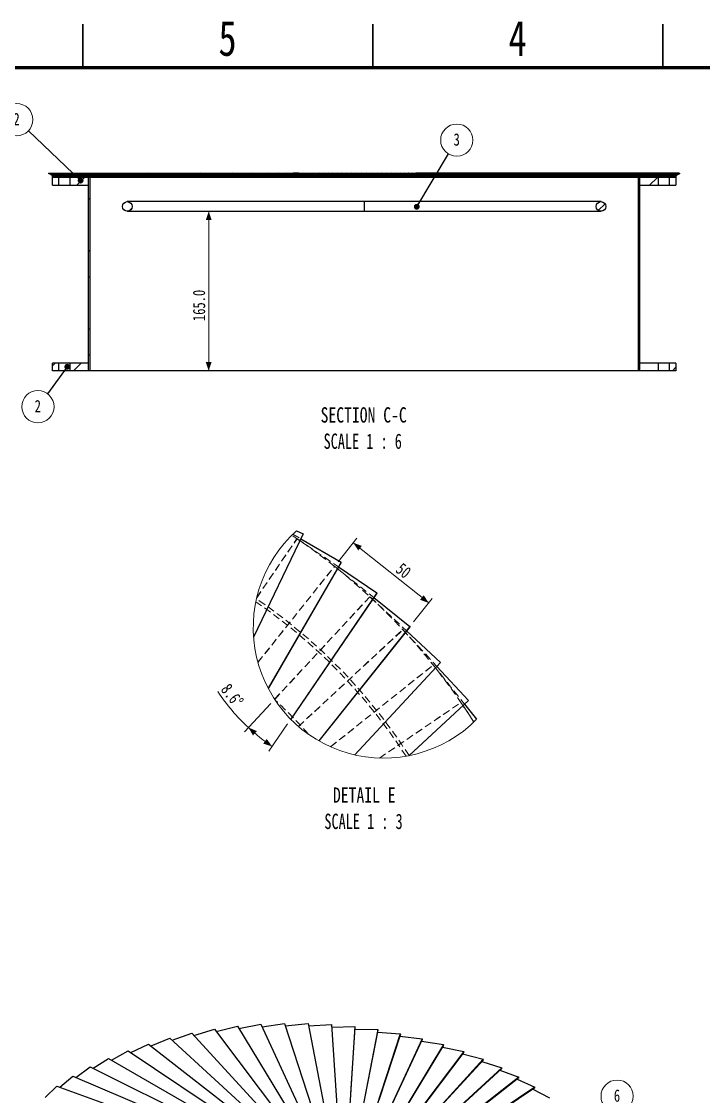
# Paper-space layout 'Sheet6' of a CAD drawing. Header units: millimetres. Extents: x 2 to 418, y 2 to 295.
# Drawn here: x 149.4 to 267, y 109.5 to 294.9 of the extents above; entities that cross this region are included whole.
import ezdxf

# ---------------------------------------------------------------- set-up
doc = ezdxf.new("R2010")
doc.units = ezdxf.units.MM
doc.linetypes.add('HIDDEN', pattern=[1.905, 1.27, -0.635])
doc.styles.add('SLDTEXTSTYLE0', font='TXT', dxfattribs={"width": 0.75})
doc.styles.add('SLDTEXTSTYLE5', font='TXT', dxfattribs={"width": 0.681818})
doc.dimstyles.new('SLDDIMSTYLE3', dxfattribs={"dimtxt": 0.18, "dimasz": 1, "dimexe": 0, "dimexo": 0.0625, "dimgap": 0, "dimtad": 0, "dimtih": 1, "dimtoh": 1, "dimdec": 0, "dimrnd": 1e-09, "dimzin": 0, "dimdsep": 46, "dimtxsty": 'Standard', "dimblk1": 'DOT', "dimblk2": 'DOT', "dimsah": 1, "dimcen": 0.09, "dimadec": 0, "dimazin": 0, "dimtfac": 1, "dimtdec": 0, "dimtofl": 0, "dimtmove": 0, "dimatfit": 3, "dimldrblk": 'DOT', "dimfxl": 1, "dimfrac": 2, "dimtolj": 1, "dimtzin": 0, "dimarcsym": 0})
doc.dimstyles.new('SLDDIMSTYLE36', dxfattribs={"dimtxt": 2.116667, "dimasz": 1.5, "dimexe": 0, "dimexo": 0.0625, "dimgap": 0.529167, "dimtad": 1, "dimdec": 1, "dimlfac": 6, "dimrnd": 1e-09, "dimzin": 4, "dimdsep": 46, "dimtxsty": 'SLDTEXTSTYLE0', "dimsah": 1, "dimcen": 0.09, "dimadec": 0, "dimazin": 1, "dimtfac": 1, "dimtdec": 0, "dimtofl": 0, "dimtmove": 0, "dimatfit": 3, "dimfxl": 1, "dimfrac": 2, "dimtolj": 1, "dimtzin": 12, "dimarcsym": 0})
doc.dimstyles.new('SLDDIMSTYLE40', dxfattribs={"dimtxt": 2.116667, "dimasz": 1.5, "dimexe": 0, "dimexo": 0.0625, "dimgap": 0.529167, "dimtad": 1, "dimdec": 0, "dimlfac": 3, "dimrnd": 1e-09, "dimzin": 12, "dimdsep": 46, "dimtxsty": 'SLDTEXTSTYLE0', "dimsah": 1, "dimcen": 0.09, "dimadec": 0, "dimazin": 3, "dimtfac": 1, "dimtdec": 0, "dimtofl": 0, "dimtmove": 0, "dimatfit": 3, "dimfxl": 1, "dimfrac": 2, "dimtolj": 1, "dimtzin": 12, "dimarcsym": 0})
doc.dimstyles.new('SLDDIMSTYLE41', dxfattribs={"dimtxt": 2.116667, "dimasz": 1.5, "dimexe": 0, "dimexo": 0.0625, "dimgap": 0.529167, "dimtad": 1, "dimdec": 4, "dimlfac": 3, "dimzin": 12, "dimdsep": 46, "dimtxsty": 'SLDTEXTSTYLE0', "dimsah": 1, "dimcen": 0.09, "dimazin": 3, "dimtfac": 1, "dimtdec": 0, "dimtofl": 0, "dimtmove": 0, "dimatfit": 3, "dimfxl": 1, "dimfrac": 2, "dimtolj": 1, "dimtzin": 12, "dimarcsym": 0})

# ---------------------------------------------------------------- blocks, each defined once
blk = doc.blocks.new('_D_116')
at = {"color": 7, "linetype": 'Continuous', "lineweight": 18, "transparency": 16777216}
blk.add_line((181.69, 262.2), (181.69, 234.7), dxfattribs=at)
for points in [[(181.69, 262.2), (181.19, 260.7), (182.19, 260.7)], [(181.69, 234.7), (182.19, 236.2), (181.19, 236.2)]]:
    blk.add_solid(points, dxfattribs=at)
at = {"color": 7, "linetype": 'Continuous', "lineweight": 18, "transparency": 16777216, "insert": (178.96, 243.27), "char_height": 2.117, "attachment_point": 1, "rotation": 90, "style": 'SLDTEXTSTYLE0'}
blk.add_mtext('165.0', dxfattribs=at)
blk = doc.blocks.new('SW_NOTE_83')
at = {"color": 0, "linetype": 'Continuous', "lineweight": 0, "char_height": 2.6458, "attachment_point": 2}
for s, insert, style in [('SECTION C-C', (11.12, 3.41), 'SLDTEXTSTYLE0'), ('SCALE 1 : 6', (10.96, -1.12), 'SLDTEXTSTYLE5')]:
    blk.add_mtext(s, dxfattribs=dict(at, insert=insert, style=style))
blk = doc.blocks.new('SW_NOTE_84')
at = {"color": 0, "linetype": 'Continuous', "lineweight": 0}
blk.add_circle((1.43, 2.38), 2.78, dxfattribs=at)
at = {"color": 0, "linetype": 'Continuous', "lineweight": 0, "insert": (1.41, 3.55), "char_height": 2.12, "attachment_point": 2, "style": 'SLDTEXTSTYLE0'}
blk.add_mtext('3', dxfattribs=at)
blk = doc.blocks.new('_DOT')
at = {"color": 0, "linetype": 'ByBlock', "lineweight": -2}
blk.add_line((-0.5, 0), (-1, 0), dxfattribs=at)
at = {"color": 0, "linetype": 'ByBlock', "const_width": 0.5}
blk.add_lwpolyline([(-0.25, 0, 1), (0.25, 0, 1)], format="xyb", close=True, dxfattribs=at)
blk = doc.blocks.new('SW_NOTE_85')
at = {"color": 0, "linetype": 'Continuous', "lineweight": 0}
blk.add_circle((-2.01, 1.92), 2.78, dxfattribs=at)
at = {"color": 0, "linetype": 'Continuous', "lineweight": 0, "insert": (-2.03, 3.08), "char_height": 2.12, "attachment_point": 2, "style": 'SLDTEXTSTYLE0'}
blk.add_mtext('2', dxfattribs=at)
blk = doc.blocks.new('SW_NOTE_86')
at = {"color": 0, "linetype": 'Continuous', "lineweight": 0}
blk.add_circle((-1.65, -2.24), 2.78, dxfattribs=at)
at = {"color": 0, "linetype": 'Continuous', "lineweight": 0, "insert": (-1.67, -1.08), "char_height": 2.12, "attachment_point": 2, "style": 'SLDTEXTSTYLE0'}
blk.add_mtext('2', dxfattribs=at)
blk = doc.blocks.new('_D_120')
at = {"color": 7, "linetype": 'Continuous', "lineweight": 18, "transparency": 16777216}
for p, q in [((204.01, 201.76), (207.24, 205.82)), ((206.62, 205.04), (219.63, 194.66)), ((217.02, 191.39), (220.25, 195.44))]:
    blk.add_line(p, q, dxfattribs=at)
for points in [[(206.62, 205.04), (207.48, 203.71), (208.1, 204.49)], [(219.63, 194.66), (218.77, 195.99), (218.14, 195.2)]]:
    blk.add_solid(points, dxfattribs=at)
at = {"color": 7, "linetype": 'Continuous', "lineweight": 18, "transparency": 16777216, "insert": (215.11, 201.75), "char_height": 2.117, "attachment_point": 1, "rotation": 321.4286, "style": 'SLDTEXTSTYLE0'}
blk.add_mtext('50', dxfattribs=at)
blk = doc.blocks.new('_D_121')
at = {"color": 7, "linetype": 'Continuous', "lineweight": 18, "transparency": 16777216}
for p, q in [((192.38, 177.31), (187.86, 172.45)), ((195.27, 173.79), (192.06, 169.1))]:
    blk.add_line(p, q, dxfattribs=at)
for start, end in [(213.7929, 227.1428), (227.1428, 235.7143)]:
    blk.add_arc((212.31, 198.8), 34.95, start, end, dxfattribs=at)
for points in [[(188.54, 173.18), (189.33, 171.81), (190, 172.56)], [(192.63, 169.92), (191.7, 171.2), (191.11, 170.39)]]:
    blk.add_solid(points, dxfattribs=at)
at = {"color": 7, "linetype": 'Continuous', "lineweight": 18, "transparency": 16777216, "insert": (185.35, 180.99), "char_height": 2.117, "attachment_point": 1, "rotation": 307.9148, "style": 'SLDTEXTSTYLE0'}
blk.add_mtext('8.6°', dxfattribs=at)
blk = doc.blocks.new('SW_NOTE_89')
at = {"color": 0, "linetype": 'Continuous', "lineweight": 0, "attachment_point": 2}
for s, insert, char_height, style in [('DETAIL E', (6.86, 3.41), 2.646, 'SLDTEXTSTYLE0'), ('SCALE 1 : 3', (6.73, -1.12), 2.6458, 'SLDTEXTSTYLE5')]:
    blk.add_mtext(s, dxfattribs=dict(at, insert=insert, char_height=char_height, style=style))
blk = doc.blocks.new('SW_NOTE_90')
at = {"color": 0, "linetype": 'Continuous', "lineweight": 0}
blk.add_circle((2.19, 1.71), 2.78, dxfattribs=at)
at = {"color": 0, "linetype": 'Continuous', "lineweight": 0, "insert": (2.17, 2.87), "char_height": 2.12, "attachment_point": 2, "style": 'SLDTEXTSTYLE0'}
blk.add_mtext('6', dxfattribs=at)

psp = doc.layouts.new('Sheet6')

# ---------------------------------------------------------------- hatches: boundary and pattern name
at = {"linetype": 'Continuous', "lineweight": 18}
h = psp.add_hatch(dxfattribs=at)
h.set_pattern_fill('ANSI32', style=0)
h.paths.add_polyline_path([(154.137244, 268.659364), (200.151179, 268.299951), (200.151179, 268.433468), (154.137244, 268.79288)], flags=0)
h = psp.add_hatch(dxfattribs=at)
h.set_pattern_fill('ANSI32', style=0)
h.paths.add_polyline_path([(154.593649, 268.445881), (200.221232, 268.267184), (200.221232, 268.4007), (154.593649, 268.579397)], flags=0)
h = psp.add_hatch(dxfattribs=at)
h.set_pattern_fill('ANSI32', style=0)
h.paths.add_polyline_path([(154.744365, 268.235106), (200.244365, 268.234833), (200.244365, 268.368299), (154.744365, 268.368298)], flags=0)
h = psp.add_hatch(dxfattribs=at)
h.set_pattern_fill('ANSI32', style=0)
h.paths.add_polyline_path([(154.744365, 268.234783), (154.744365, 268.034783), (155.827699, 268.034783), (155.827699, 268.234783)], flags=0)
h = psp.add_hatch(dxfattribs=at)
h.set_pattern_fill('ANSI32', style=0)
h.paths.add_polyline_path([(154.744365, 268.034783), (154.744365, 266.70145), (155.827699, 266.70145), (155.827699, 268.034783)], flags=0)
h = psp.add_hatch(dxfattribs=at)
h.set_pattern_fill('ANSI32', style=0)
h.paths.add_polyline_path([(157.827699, 268.034783), (160.994365, 268.034783), (160.994365, 268.234783), (157.827699, 268.234783)], flags=0)
h = psp.add_hatch(dxfattribs=at)
h.set_pattern_fill('ANSI32', style=0)
h.paths.add_polyline_path([(157.827699, 266.70145), (160.994365, 266.70145), (160.994365, 268.034783), (157.827699, 268.034783)], flags=0)
h = psp.add_hatch(dxfattribs=at)
h.set_pattern_fill('ANSI32', style=0)
h.paths.add_polyline_path([(160.994365, 268.034783), (160.994365, 234.70145), (161.244365, 234.70145), (161.244365, 268.034783)], flags=0)
h = psp.add_hatch(dxfattribs=at)
h.set_pattern_fill('ANSI32', style=0)
h.paths.add_polyline_path([(171.095975, 268.670916), (200.032202, 268.333467), (200.032202, 268.466983), (171.127334, 268.804067)], flags=0)
h = psp.add_hatch(dxfattribs=at)
h.set_pattern_fill('ANSI32', style=0)
h.paths.add_polyline_path([(180.261029, 268.670916), (199.860801, 268.36815), (199.860801, 268.501666), (180.284704, 268.804067)], flags=0)
h = psp.add_hatch(dxfattribs=at)
h.set_pattern_fill('ANSI32', style=0)
h.paths.add_polyline_path([(185.715867, 268.670916), (199.631725, 268.404473), (199.631725, 268.53799), (185.734967, 268.804067)], flags=0)
h = psp.add_hatch(dxfattribs=at)
h.set_pattern_fill('ANSI32', style=0)
h.paths.add_polyline_path([(189.314299, 268.670916), (199.337558, 268.442998), (199.337558, 268.576515), (189.330382, 268.804067)], flags=0)
h = psp.add_hatch(dxfattribs=at)
h.set_pattern_fill('ANSI32', style=0)
h.paths.add_polyline_path([(191.85053, 268.670916), (198.968088, 268.484408), (198.968088, 268.617925), (191.864486, 268.804067)], flags=0)
h = psp.add_hatch(dxfattribs=at)
h.set_pattern_fill('ANSI32', style=0)
h.paths.add_polyline_path([(193.721383, 268.670916), (198.509361, 268.529564), (198.509361, 268.66308), (193.733771, 268.804067)], flags=0)
h = psp.add_hatch(dxfattribs=at)
h.set_pattern_fill('ANSI32', style=0)
h.paths.add_polyline_path([(195.147047, 268.670916), (197.942222, 268.579582), (197.942222, 268.713098), (195.158239, 268.804067)], flags=0)
h = psp.add_hatch(dxfattribs=at)
h.set_pattern_fill('ANSI32', style=0)
h.paths.add_polyline_path([(196.259361, 268.670916), (197.24005, 268.635958), (197.24005, 268.769474), (196.269621, 268.804067)], flags=0)
h = psp.add_hatch(dxfattribs=at)
h.set_pattern_fill('ANSI32', style=0)
edge = h.paths.add_edge_path(flags=0)
edge.add_line((216.744365, 268.234799), (262.244365, 268.23489))
edge.add_line((262.244365, 268.23489), (262.244365, 268.368299))
edge.add_line((262.244365, 268.368299), (216.744365, 268.368299))
edge.add_line((216.744365, 268.368299), (216.744365, 268.234791))
h = psp.add_hatch(dxfattribs=at)
h.set_pattern_fill('ANSI32', style=0)
h.paths.add_polyline_path([(216.767499, 268.267184), (262.395082, 268.445882), (262.395082, 268.579398), (216.767499, 268.400701)], flags=0)
h = psp.add_hatch(dxfattribs=at)
h.set_pattern_fill('ANSI32', style=0)
h.paths.add_polyline_path([(216.837552, 268.299951), (262.851488, 268.659365), (262.851488, 268.792881), (216.837552, 268.433468)], flags=0)
h = psp.add_hatch(dxfattribs=at)
h.set_pattern_fill('ANSI32', style=0)
h.paths.add_polyline_path([(216.956529, 268.333467), (245.892721, 268.670916), (245.861362, 268.804067), (216.956529, 268.466984)], flags=0)
h = psp.add_hatch(dxfattribs=at)
h.set_pattern_fill('ANSI32', style=0)
h.paths.add_polyline_path([(217.12793, 268.36815), (236.727682, 268.670916), (236.704007, 268.804067), (217.12793, 268.501666)], flags=0)
h = psp.add_hatch(dxfattribs=at)
h.set_pattern_fill('ANSI32', style=0)
h.paths.add_polyline_path([(217.357006, 268.404473), (231.272852, 268.670916), (231.253751, 268.804067), (217.357006, 268.53799)], flags=0)
h = psp.add_hatch(dxfattribs=at)
h.set_pattern_fill('ANSI32', style=0)
h.paths.add_polyline_path([(217.651174, 268.442999), (227.674423, 268.670916), (227.65834, 268.804067), (217.651174, 268.576515)], flags=0)
h = psp.add_hatch(dxfattribs=at)
h.set_pattern_fill('ANSI32', style=0)
h.paths.add_polyline_path([(218.020644, 268.484409), (225.138195, 268.670916), (225.124239, 268.804067), (218.020644, 268.617925)], flags=0)
h = psp.add_hatch(dxfattribs=at)
h.set_pattern_fill('ANSI32', style=0)
h.paths.add_polyline_path([(218.479371, 268.529564), (223.267343, 268.670916), (223.254955, 268.804067), (218.479371, 268.66308)], flags=0)
h = psp.add_hatch(dxfattribs=at)
h.set_pattern_fill('ANSI32', style=0)
h.paths.add_polyline_path([(219.04651, 268.579582), (221.84168, 268.670916), (221.830487, 268.804067), (219.04651, 268.713098)], flags=0)
h = psp.add_hatch(dxfattribs=at)
h.set_pattern_fill('ANSI32', style=0)
h.paths.add_polyline_path([(219.748683, 268.635958), (220.729366, 268.670916), (220.719107, 268.804067), (219.748683, 268.769475)], flags=0)
h = psp.add_hatch(dxfattribs=at)
h.set_pattern_fill('ANSI32', style=0)
h.paths.add_polyline_path([(255.994365, 234.70145), (255.994365, 268.034783), (255.744365, 268.034783), (255.744365, 234.70145)], flags=0)
h = psp.add_hatch(dxfattribs=at)
h.set_pattern_fill('ANSI32', style=0)
h.paths.add_polyline_path([(259.161032, 268.234783), (255.994365, 268.234783), (255.994365, 268.034783), (259.161032, 268.034783)], flags=0)
h = psp.add_hatch(dxfattribs=at)
h.set_pattern_fill('ANSI32', style=0)
h.paths.add_polyline_path([(259.161032, 268.034783), (255.994365, 268.034783), (255.994365, 266.70145), (259.161032, 266.70145)], flags=0)
h = psp.add_hatch(dxfattribs=at)
h.set_pattern_fill('ANSI32', style=0)
h.paths.add_polyline_path([(262.244365, 268.034783), (262.244365, 268.234783), (261.161032, 268.234783), (261.161032, 268.034783)], flags=0)
h = psp.add_hatch(dxfattribs=at)
h.set_pattern_fill('ANSI32', style=0)
h.paths.add_polyline_path([(262.244365, 266.70145), (262.244365, 268.034783), (261.161032, 268.034783), (261.161032, 266.70145)], flags=0)
h = psp.add_hatch(dxfattribs=at)
h.set_pattern_fill('ANSI32', style=0)
edge = h.paths.add_edge_path(flags=0)
edge.add_arc((167.661032, 263.034783), 0.833333, 0, 360)
h = psp.add_hatch(dxfattribs=at)
h.set_pattern_fill('ANSI32', style=0)
edge = h.paths.add_edge_path(flags=0)
edge.add_arc((249.327699, 263.034783), 0.833333, 0, 360)
h = psp.add_hatch(dxfattribs=at)
h.set_pattern_fill('ANSI32', style=0)
h.paths.add_polyline_path([(154.744365, 236.034783), (154.744365, 234.70145), (155.827699, 234.70145), (155.827699, 236.034783)], flags=0)
h = psp.add_hatch(dxfattribs=at)
h.set_pattern_fill('ANSI32', style=0)
h.paths.add_polyline_path([(157.827699, 234.70145), (160.994365, 234.70145), (160.994365, 236.034783), (157.827699, 236.034783)], flags=0)
h = psp.add_hatch(dxfattribs=at)
h.set_pattern_fill('ANSI32', style=0)
h.paths.add_polyline_path([(259.161032, 236.034783), (255.994365, 236.034783), (255.994365, 234.70145), (259.161032, 234.70145)], flags=0)
h = psp.add_hatch(dxfattribs=at)
h.set_pattern_fill('ANSI32', style=0)
h.paths.add_polyline_path([(262.244365, 234.70145), (262.244365, 236.034783), (261.161032, 236.034783), (261.161032, 234.70145)], flags=0)

# ---------------------------------------------------------------- linework, layer by layer
at = {"color": 7, "linetype": 'Continuous', "lineweight": 35}
for p, q in [((160, 287), (160, 294.5)), ((210, 294.5), (210, 287)), ((210, 287), (210, 294.5)), ((260, 287), (260, 294.5))]:
    psp.add_line(p, q, dxfattribs=at)
at = {"color": 7, "linetype": 'Continuous', "lineweight": 70}
psp.add_line((10, 287), (410, 287), dxfattribs=at)
at = {"color": 7, "linetype": 'Continuous', "lineweight": 25}
for p, q in [((154.104392, 268.670916), (154.105432, 268.804067)), ((154.137244, 268.659364), (154.104392, 268.670916)), ((154.137244, 268.79288), (154.105432, 268.804067)), ((154.105432, 268.804067), (171.127334, 268.804067)), ((154.137244, 268.659364), (154.137244, 268.79288)), ((200.151179, 268.433468), (154.137244, 268.79288)), ((200.151179, 268.299951), (154.137244, 268.659364)), ((154.593649, 268.445881), (154.290949, 268.658164)), ((154.593649, 268.579397), (154.483478, 268.65666)), ((154.593649, 268.445881), (154.593649, 268.579397)), ((200.221232, 268.4007), (154.593649, 268.579397)), ((200.221232, 268.267184), (154.593649, 268.445881)), ((154.744365, 268.368298), (154.744366, 268.445291)), ((200.244365, 268.368299), (154.744365, 268.368298)), ((154.744365, 268.235106), (154.744365, 268.368298)), ((200.244365, 268.234833), (154.744365, 268.235106)), ((154.744365, 268.234783), (154.744365, 268.235106)), ((154.744365, 268.034783), (154.744365, 268.234783)), ((155.827699, 268.234783), (154.744365, 268.234783)), ((155.827699, 268.034783), (154.744365, 268.034783)), ((154.744365, 266.70145), (154.744365, 268.034783)), ((157.827699, 268.234783), (155.827699, 268.234783)), ((155.827699, 268.234783), (155.827699, 268.034783)), ((157.827699, 268.034783), (155.827699, 268.034783)), ((155.827699, 268.034783), (155.827699, 266.70145)), ((157.827699, 268.034783), (157.827699, 268.234783)), ((160.994365, 268.234783), (157.827699, 268.234783)), ((160.994365, 268.034783), (157.827699, 268.034783)), ((157.827699, 266.70145), (157.827699, 268.034783)), ((200.244365, 268.234783), (160.994365, 268.234783)), ((160.994365, 268.034783), (160.994365, 268.234783)), ((160.994365, 266.70145), (160.994365, 268.034783)), ((160.994365, 234.70145), (160.994365, 268.034783)), ((161.244365, 268.034783), (160.994365, 268.034783)), ((161.244365, 234.70145), (161.244365, 268.034783)), ((255.744365, 268.034783), (161.244365, 268.034783)), ((171.095975, 268.670916), (171.127334, 268.804067)), ((200.032202, 268.333467), (171.095975, 268.670916)), ((200.032202, 268.466983), (171.127334, 268.804067)), ((171.127334, 268.804067), (180.284704, 268.804067)), ((180.261029, 268.670916), (180.284704, 268.804067)), ((199.860801, 268.36815), (180.261029, 268.670916)), ((199.860801, 268.501666), (180.284704, 268.804067)), ((180.284704, 268.804067), (185.734967, 268.804067)), ((185.715867, 268.670916), (185.734967, 268.804067)), ((199.631725, 268.404473), (185.715867, 268.670916)), ((199.631725, 268.53799), (185.734967, 268.804067)), ((185.734967, 268.804067), (189.330382, 268.804067)), ((189.314299, 268.670916), (189.330382, 268.804067)), ((199.337558, 268.442998), (189.314299, 268.670916)), ((199.337558, 268.576515), (189.330382, 268.804067)), ((189.330382, 268.804067), (191.864486, 268.804067)), ((191.85053, 268.670916), (191.864486, 268.804067)), ((198.968088, 268.484408), (191.85053, 268.670916)), ((198.968088, 268.617925), (191.864486, 268.804067)), ((191.864486, 268.804067), (193.733771, 268.804067)), ((193.721383, 268.670916), (193.733771, 268.804067)), ((198.509361, 268.529564), (193.721383, 268.670916)), ((198.509361, 268.66308), (193.733771, 268.804067)), ((193.733771, 268.804067), (195.158239, 268.804067)), ((195.147047, 268.670916), (195.158239, 268.804067)), ((197.942222, 268.579582), (195.147047, 268.670916)), ((197.942222, 268.713098), (195.158239, 268.804067)), ((195.158239, 268.804067), (196.269621, 268.804067)), ((196.259361, 268.670916), (196.269621, 268.804067)), ((197.24005, 268.635958), (196.259361, 268.670916)), ((197.24005, 268.769474), (196.269621, 268.804067)), ((196.269621, 268.804067), (196.791096, 268.804067)), ((196.791096, 268.804067), (197.24005, 268.769474)), ((196.791096, 268.804067), (196.859979, 268.804067)), ((196.859979, 268.804067), (197.942222, 268.713098)), ((196.859979, 268.804067), (196.993927, 268.804067)), ((196.993927, 268.804067), (198.509361, 268.66308)), ((196.993927, 268.804067), (197.192189, 268.804067)), ((197.192189, 268.804067), (198.968088, 268.617925)), ((197.192189, 268.804067), (197.453658, 268.804067)), ((197.24005, 268.769474), (197.24005, 268.635958)), ((197.453658, 268.804067), (199.337558, 268.576515)), ((197.453658, 268.804067), (197.776872, 268.804067)), ((197.776872, 268.804067), (199.631725, 268.53799)), ((197.776872, 268.804067), (198.160021, 268.804067)), ((197.942222, 268.713098), (197.942222, 268.579582)), ((198.160021, 268.804067), (199.860801, 268.501666)), ((198.160021, 268.804067), (198.600965, 268.804067)), ((198.509361, 268.66308), (198.509361, 268.529564)), ((198.600965, 268.804067), (200.032202, 268.466983)), ((198.600965, 268.804067), (199.097236, 268.804067)), ((198.968088, 268.617925), (198.968088, 268.484408)), ((199.097236, 268.804067), (200.151179, 268.433468)), ((199.097236, 268.804067), (199.646061, 268.804067)), ((199.337558, 268.576515), (199.337558, 268.442998)), ((199.631725, 268.53799), (199.631725, 268.404473)), ((199.646061, 268.804067), (200.221232, 268.4007)), ((199.646061, 268.804067), (200.244368, 268.804067)), ((199.860801, 268.501666), (199.860801, 268.36815)), ((200.032202, 268.466983), (200.032202, 268.333467)), ((200.151179, 268.433468), (200.151179, 268.299951)), ((200.221232, 268.4007), (200.221232, 268.267184)), ((200.244368, 268.804067), (200.244365, 268.368299)), ((200.244365, 268.368299), (200.244365, 268.234833)), ((200.266913, 268.367934), (200.244365, 268.367934)), ((200.244365, 268.267095), (200.244365, 268.234783)), ((200.244365, 268.234783), (200.244365, 268.234833)), ((200.267434, 268.234783), (200.244365, 268.234783)), ((200.244368, 268.804067), (200.888813, 268.804067)), ((200.244368, 268.770629), (200.244368, 268.804067)), ((200.888813, 268.804067), (200.266913, 268.367934)), ((200.267434, 268.234783), (200.266913, 268.367934)), ((200.313509, 268.267095), (200.267434, 268.234783)), ((200.336511, 268.234783), (200.267434, 268.234783)), ((200.335471, 268.367934), (200.313113, 268.367934)), ((201.575791, 268.804067), (200.335471, 268.367934)), ((200.336511, 268.234783), (200.335471, 268.367934)), ((200.428404, 268.267095), (200.336511, 268.234783)), ((200.451211, 268.234783), (200.336511, 268.234783)), ((200.449658, 268.367934), (200.427614, 268.367934)), ((202.30146, 268.804067), (200.449658, 268.367934)), ((200.451211, 268.234783), (200.449658, 268.367934)), ((200.588407, 268.267095), (200.451211, 268.234783)), ((200.61089, 268.234783), (200.451211, 268.234783)), ((200.608833, 268.367934), (200.587228, 268.367934)), ((203.061763, 268.804067), (200.608833, 268.367934)), ((200.61089, 268.234783), (200.608833, 268.367934)), ((200.792623, 268.267095), (200.61089, 268.234783)), ((200.814658, 268.234783), (200.61089, 268.234783)), ((200.812108, 268.367934), (200.791061, 268.367934)), ((203.852447, 268.804067), (200.812108, 268.367934)), ((200.814658, 268.234783), (200.812108, 268.367934)), ((201.03991, 268.267095), (200.814658, 268.234783)), ((201.061373, 268.234783), (200.814658, 268.234783)), ((200.888943, 268.770629), (200.888813, 268.804067)), ((200.888813, 268.804067), (201.575791, 268.804067)), ((201.058345, 268.367934), (201.037974, 268.367934)), ((204.66909, 268.804067), (201.058345, 268.367934)), ((201.061373, 268.234783), (201.058345, 268.367934)), ((201.328886, 268.267095), (201.061373, 268.234783)), ((201.349657, 268.234783), (201.061373, 268.234783)), ((201.346168, 268.367934), (201.326587, 268.367934)), ((205.507126, 268.804067), (201.346168, 268.367934)), ((201.349657, 268.234783), (201.346168, 268.367934)), ((201.657934, 268.267095), (201.349657, 268.234783)), ((201.677897, 268.234783), (201.349657, 268.234783)), ((201.576052, 268.770629), (201.575791, 268.804067)), ((201.575791, 268.804067), (202.30146, 268.804067)), ((201.673966, 268.367934), (201.655284, 268.367934)), ((206.361868, 268.804067), (201.673966, 268.367934)), ((201.677897, 268.234783), (201.673966, 268.367934)), ((202.025214, 268.267095), (201.677897, 268.234783)), ((202.044257, 268.234783), (201.677897, 268.234783)), ((202.039906, 268.367934), (202.022229, 268.367934)), ((207.228536, 268.804067), (202.039906, 268.367934)), ((202.044257, 268.234783), (202.039906, 268.367934)), ((202.428672, 268.267095), (202.044257, 268.234783)), ((202.446689, 268.234783), (202.044257, 268.234783)), ((202.30185, 268.770629), (202.30146, 268.804067)), ((202.30146, 268.804067), (203.061763, 268.804067)), ((202.441942, 268.367934), (202.425368, 268.367934)), ((208.102282, 268.804067), (202.441942, 268.367934)), ((202.446689, 268.234783), (202.441942, 268.367934)), ((202.866052, 268.267095), (202.446689, 268.234783)), ((202.882942, 268.234783), (202.446689, 268.234783)), ((202.877826, 268.367934), (202.862447, 268.367934)), ((208.978222, 268.804067), (202.877826, 268.367934)), ((202.882942, 268.234783), (202.877826, 268.367934)), ((203.334908, 268.267095), (202.882942, 268.234783)), ((203.350576, 268.234783), (202.882942, 268.234783)), ((203.061763, 268.804067), (203.852447, 268.804067)), ((203.062279, 268.770629), (203.061763, 268.804067)), ((203.34512, 268.367934), (203.331023, 268.367934)), ((209.851455, 268.804067), (203.34512, 268.367934)), ((203.350576, 268.234783), (203.34512, 268.367934)), ((203.832617, 268.267095), (203.350576, 268.234783)), ((203.846976, 268.234783), (203.350576, 268.234783)), ((203.841211, 268.367934), (203.828474, 268.367934)), ((210.717099, 268.804067), (203.841211, 268.367934)), ((203.846976, 268.234783), (203.841211, 268.367934)), ((204.356397, 268.267095), (203.846976, 268.234783)), ((204.369367, 268.234783), (203.846976, 268.234783)), ((203.853087, 268.770629), (203.852447, 268.804067)), ((203.852447, 268.804067), (204.66909, 268.804067)), ((204.363324, 268.367934), (204.352019, 268.367934)), ((211.570313, 268.804067), (204.363324, 268.367934)), ((204.369367, 268.234783), (204.363324, 268.367934)), ((204.903318, 268.267095), (204.369367, 268.234783)), ((204.914826, 268.234783), (204.369367, 268.234783)), ((204.669851, 268.770629), (204.66909, 268.804067)), ((204.66909, 268.804067), (205.507126, 268.804067)), ((204.908539, 268.367934), (204.898729, 268.367934)), ((212.406324, 268.804067), (204.908539, 268.367934)), ((204.914826, 268.234783), (204.908539, 268.367934)), ((205.470322, 268.267095), (204.914826, 268.234783)), ((205.480304, 268.234783), (204.914826, 268.234783)), ((205.473808, 268.367934), (205.465547, 268.367934)), ((213.220459, 268.804067), (205.473808, 268.367934)), ((205.480304, 268.234783), (205.473808, 268.367934)), ((206.054237, 268.267095), (205.480304, 268.234783)), ((206.062637, 268.234783), (205.480304, 268.234783)), ((205.507126, 268.804067), (206.361868, 268.804067)), ((205.508002, 268.770629), (205.507126, 268.804067)), ((206.055969, 268.367934), (206.049304, 268.367934)), ((214.008163, 268.804067), (206.055969, 268.367934)), ((206.062637, 268.234783), (206.055969, 268.367934)), ((206.651799, 268.267095), (206.062637, 268.234783)), ((206.658569, 268.234783), (206.062637, 268.234783)), ((206.362855, 268.770629), (206.361868, 268.804067)), ((206.361868, 268.804067), (207.228536, 268.804067)), ((206.651766, 268.367934), (206.646735, 268.367934)), ((214.765032, 268.804067), (206.651766, 268.367934)), ((206.658569, 268.234783), (206.651766, 268.367934)), ((207.259665, 268.267095), (206.658569, 268.234783)), ((207.264768, 268.234783), (206.658569, 268.234783)), ((207.229628, 268.770629), (207.228536, 268.804067)), ((207.228536, 268.804067), (208.102282, 268.804067)), ((207.257868, 268.367934), (207.254498, 268.367934)), ((215.486832, 268.804067), (207.257868, 268.367934)), ((207.264768, 268.234783), (207.257868, 268.367934)), ((207.874436, 268.267095), (207.264768, 268.234783)), ((207.877844, 268.234783), (207.264768, 268.234783)), ((207.870885, 268.367934), (207.869195, 268.367934)), ((216.169528, 268.804067), (207.870885, 268.367934)), ((207.877844, 268.234783), (207.870885, 268.367934)), ((208.492674, 268.267095), (207.877844, 268.234783)), ((209.11089, 268.234783), (207.877844, 268.234783)), ((208.102282, 268.804067), (208.978222, 268.804067)), ((208.103474, 268.770629), (208.102282, 268.804067)), ((216.809302, 268.804067), (208.487389, 268.367934)), ((208.494367, 268.234783), (208.487389, 268.367934)), ((209.109206, 268.267005), (208.494367, 268.234783)), ((208.494367, 268.234783), (208.494375, 268.234783)), ((208.494376, 268.234783), (209.109206, 268.267005)), ((208.978222, 268.804067), (209.851455, 268.804067)), ((208.979506, 268.770629), (208.978222, 268.804067)), ((217.402574, 268.804067), (209.103932, 268.367934)), ((209.11089, 268.234783), (209.103932, 268.367934)), ((209.7223, 268.266916), (209.11089, 268.234783)), ((209.11089, 268.234783), (209.723966, 268.234783)), ((217.946029, 268.804067), (209.717065, 268.367934)), ((209.723966, 268.234783), (209.717065, 268.367934)), ((210.328527, 268.266825), (209.723966, 268.234783)), ((209.723966, 268.234783), (210.330165, 268.234783)), ((209.851455, 268.804067), (210.717099, 268.804067)), ((209.852825, 268.770629), (209.851455, 268.804067)), ((218.436626, 268.804067), (210.323361, 268.367934)), ((210.330165, 268.234783), (210.323361, 268.367934)), ((210.924497, 268.266732), (210.330165, 268.234783)), ((210.330165, 268.234783), (210.926097, 268.234783)), ((210.718547, 268.770629), (210.717099, 268.804067)), ((210.717099, 268.804067), (211.570313, 268.804067)), ((218.871622, 268.804067), (210.919429, 268.367934)), ((210.926097, 268.234783), (210.919429, 268.367934)), ((211.506876, 268.266635), (210.926097, 268.234783)), ((210.926097, 268.234783), (211.50843, 268.234783)), ((219.248584, 268.804067), (211.501934, 268.367934)), ((211.50843, 268.234783), (211.501934, 268.367934)), ((212.072408, 268.266535), (211.50843, 268.234783)), ((211.50843, 268.234783), (212.073907, 268.234783)), ((211.57183, 268.770629), (211.570313, 268.804067)), ((211.570313, 268.804067), (212.406324, 268.804067)), ((219.565404, 268.804067), (212.06762, 268.367934)), ((212.073907, 268.234783), (212.06762, 268.367934)), ((212.61793, 268.266428), (212.073907, 268.234783)), ((212.073907, 268.234783), (212.619366, 268.234783)), ((212.406324, 268.804067), (213.220459, 268.804067)), ((212.407903, 268.770629), (212.406324, 268.804067)), ((219.82031, 268.804067), (212.613323, 268.367934)), ((212.619366, 268.234783), (212.613323, 268.367934)), ((213.140392, 268.266313), (212.619366, 268.234783)), ((212.619366, 268.234783), (213.141757, 268.234783)), ((220.011878, 268.804067), (213.135991, 268.367934)), ((213.141757, 268.234783), (213.135991, 268.367934)), ((213.63687, 268.266188), (213.141757, 268.234783)), ((213.141757, 268.234783), (213.638157, 268.234783)), ((213.220459, 268.804067), (214.008163, 268.804067)), ((213.22209, 268.770629), (213.220459, 268.804067)), ((220.139034, 268.804067), (213.632701, 268.367934)), ((213.638157, 268.234783), (213.632701, 268.367934)), ((214.10459, 268.266049), (213.638157, 268.234783)), ((213.638157, 268.234783), (214.105791, 268.234783)), ((214.009837, 268.770629), (214.008163, 268.804067)), ((214.008163, 268.804067), (214.765032, 268.804067)), ((220.201069, 268.804067), (214.100676, 268.367934)), ((214.105791, 268.234783), (214.100676, 268.367934)), ((214.540935, 268.265893), (214.105791, 268.234783)), ((214.105791, 268.234783), (214.542044, 268.234783)), ((219.748683, 268.769475), (214.537298, 268.367934)), ((214.542044, 268.234783), (214.537298, 268.367934)), ((214.943465, 268.265713), (214.542044, 268.234783)), ((214.542044, 268.234783), (214.944476, 268.234783)), ((214.76674, 268.770629), (214.765032, 268.804067)), ((214.765032, 268.804067), (215.486832, 268.804067)), ((219.04651, 268.713098), (214.940125, 268.367934)), ((214.944476, 268.234783), (214.940125, 268.367934)), ((215.309929, 268.265501), (214.944476, 268.234783)), ((214.944476, 268.234783), (215.310836, 268.234783)), ((218.479371, 268.66308), (215.306905, 268.367934)), ((215.310836, 268.234783), (215.306905, 268.367934)), ((215.638277, 268.265246), (215.310836, 268.234783)), ((215.310836, 268.234783), (215.639075, 268.234783)), ((215.486832, 268.804067), (216.169528, 268.804067)), ((215.488565, 268.770629), (215.486832, 268.804067)), ((218.020644, 268.617925), (215.635586, 268.367934)), ((215.639075, 268.234783), (215.635586, 268.367934)), ((215.926673, 268.264928), (215.639075, 268.234783)), ((215.639075, 268.234783), (215.927359, 268.234783)), ((217.651174, 268.576515), (215.924331, 268.367934)), ((215.927359, 268.234783), (215.924331, 268.367934)), ((216.173505, 268.264514), (215.927359, 268.234783)), ((215.927359, 268.234783), (216.174074, 268.234783)), ((216.171276, 268.770629), (216.169528, 268.804067)), ((217.357006, 268.53799), (216.171525, 268.367934)), ((216.174074, 268.234783), (216.171525, 268.367934)), ((216.377391, 268.263949), (216.174074, 268.234783)), ((216.174074, 268.234783), (216.377841, 268.234783)), ((217.12793, 268.501666), (216.375784, 268.367934)), ((216.377841, 268.234783), (216.375784, 268.367934)), ((216.53719, 268.263115), (216.377841, 268.234783)), ((216.377841, 268.234783), (216.537521, 268.234783)), ((216.956529, 268.466984), (216.535968, 268.367934)), ((216.537521, 268.234783), (216.535968, 268.367934)), ((216.652009, 268.261747), (216.537521, 268.234783)), ((216.537521, 268.234783), (216.65222, 268.234783)), ((216.837552, 268.433468), (216.65118, 268.367934)), ((216.65222, 268.234783), (216.65118, 268.367934)), ((216.721202, 268.259039), (216.65222, 268.234783)), ((216.65222, 268.234783), (216.721297, 268.234783)), ((216.767499, 268.400701), (216.720775, 268.367934)), ((216.721297, 268.234783), (216.720775, 268.367934)), ((216.744365, 268.250961), (216.721297, 268.234783)), ((216.721297, 268.234783), (255.861546, 268.234783)), ((216.744365, 268.234791), (216.744365, 268.368299)), ((262.244365, 268.368299), (216.744365, 268.368299)), ((262.244365, 268.23489), (216.744365, 268.234799)), ((262.395082, 268.579398), (216.767499, 268.400701)), ((262.395082, 268.445882), (216.767499, 268.267184)), ((216.767499, 268.267184), (216.767499, 268.400701)), ((216.810931, 268.772973), (216.809302, 268.804067)), ((216.809311, 268.804067), (216.809302, 268.804067)), ((216.810941, 268.772973), (216.809311, 268.804067)), ((262.851488, 268.792881), (216.837552, 268.433468)), ((262.851488, 268.659365), (216.837552, 268.299951)), ((216.837552, 268.299951), (216.837552, 268.433468)), ((245.861362, 268.804067), (216.956529, 268.466984)), ((245.892721, 268.670916), (216.956529, 268.333467)), ((216.956529, 268.333467), (216.956529, 268.466984)), ((236.704007, 268.804067), (217.12793, 268.501666)), ((236.727682, 268.670916), (217.12793, 268.36815)), ((217.12793, 268.36815), (217.12793, 268.501666)), ((231.253751, 268.804067), (217.357006, 268.53799)), ((231.272852, 268.670916), (217.357006, 268.404473)), ((217.357006, 268.404473), (217.357006, 268.53799)), ((217.404076, 268.775343), (217.402574, 268.804067)), ((217.946029, 268.804067), (217.402574, 268.804067)), ((227.65834, 268.804067), (217.651174, 268.576515)), ((227.674423, 268.670916), (217.651174, 268.442999)), ((217.651174, 268.442999), (217.651174, 268.576515)), ((217.947392, 268.777768), (217.946029, 268.804067)), ((218.436626, 268.804067), (217.946029, 268.804067)), ((225.124239, 268.804067), (218.020644, 268.617925)), ((225.138195, 268.670916), (218.020644, 268.484409)), ((218.020644, 268.484409), (218.020644, 268.617925)), ((218.437842, 268.780276), (218.436626, 268.804067)), ((218.871622, 268.804067), (218.436626, 268.804067)), ((223.254955, 268.804067), (218.479371, 268.66308)), ((223.267343, 268.670916), (218.479371, 268.529564)), ((218.479371, 268.529564), (218.479371, 268.66308)), ((218.872682, 268.782903), (218.871622, 268.804067)), ((219.248584, 268.804067), (218.871622, 268.804067)), ((221.830487, 268.804067), (219.04651, 268.713098)), ((219.04651, 268.579582), (219.04651, 268.713098)), ((221.84168, 268.670916), (219.04651, 268.579582)), ((219.24948, 268.78569), (219.248584, 268.804067)), ((219.565404, 268.804067), (219.248584, 268.804067)), ((219.56613, 268.788685), (219.565404, 268.804067)), ((219.82031, 268.804067), (219.565404, 268.804067)), ((220.719107, 268.804067), (219.748683, 268.769475)), ((219.748683, 268.635958), (219.748683, 268.769475)), ((220.729366, 268.670916), (219.748683, 268.635958)), ((219.82086, 268.791951), (219.82031, 268.804067)), ((220.011878, 268.804067), (219.82031, 268.804067)), ((220.012246, 268.795568), (220.011878, 268.804067)), ((220.139034, 268.804067), (220.011878, 268.804067)), ((220.139215, 268.799645), (220.139034, 268.804067)), ((220.201069, 268.804067), (220.139034, 268.804067)), ((220.201777, 268.785626), (220.201069, 268.804067)), ((220.719107, 268.804067), (220.201069, 268.804067)), ((220.719107, 268.804067), (220.729366, 268.670916)), ((221.830487, 268.804067), (220.719107, 268.804067)), ((221.830487, 268.804067), (221.84168, 268.670916)), ((223.254955, 268.804067), (221.830487, 268.804067)), ((223.254955, 268.804067), (223.267343, 268.670916)), ((225.124239, 268.804067), (223.254955, 268.804067)), ((225.124239, 268.804067), (225.138195, 268.670916)), ((227.65834, 268.804067), (225.124239, 268.804067)), ((227.65834, 268.804067), (227.674423, 268.670916)), ((231.253751, 268.804067), (227.65834, 268.804067)), ((231.253751, 268.804067), (231.272852, 268.670916)), ((236.704007, 268.804067), (231.253751, 268.804067)), ((236.704007, 268.804067), (236.727682, 268.670916)), ((245.861362, 268.804067), (236.704007, 268.804067)), ((245.861362, 268.804067), (245.892721, 268.670916)), ((262.746988, 268.804067), (245.861362, 268.804067)), ((247.236893, 268.670916), (245.892721, 268.670916)), ((255.744365, 268.034783), (255.744365, 234.70145)), ((255.994365, 268.034783), (255.744365, 268.034783)), ((255.994365, 268.234783), (255.861546, 268.234783)), ((255.994365, 268.234783), (255.994365, 268.034783)), ((259.161032, 268.234783), (255.994365, 268.234783)), ((259.161032, 268.034783), (255.994365, 268.034783)), ((255.994365, 268.034783), (255.994365, 266.70145)), ((255.994365, 268.034783), (255.994365, 234.70145)), ((259.161032, 268.234783), (259.161032, 268.034783)), ((261.161032, 268.234783), (259.161032, 268.234783)), ((261.161032, 268.034783), (259.161032, 268.034783)), ((259.161032, 268.034783), (259.161032, 266.70145)), ((261.161032, 268.034783), (261.161032, 268.234783)), ((262.244365, 268.234783), (261.161032, 268.234783)), ((262.244365, 268.034783), (261.161032, 268.034783)), ((261.161032, 266.70145), (261.161032, 268.034783)), ((262.09407, 268.234783), (262.094222, 268.23489)), ((262.244365, 268.340185), (262.395082, 268.445882)), ((262.244365, 268.368299), (262.244365, 268.23489)), ((262.244365, 268.367934), (262.244365, 268.368299)), ((262.244365, 268.23489), (262.244365, 268.367934)), ((262.244365, 268.234783), (262.244365, 268.034783)), ((262.244365, 268.034783), (262.244365, 266.70145)), ((262.395082, 268.498878), (262.851488, 268.659365)), ((262.395082, 268.579398), (262.395082, 268.445882)), ((262.747128, 268.792066), (262.746988, 268.804067)), ((262.851488, 268.792881), (262.851488, 268.659365)), ((154.744365, 266.70145), (155.827699, 266.70145)), ((155.827699, 266.70145), (157.827699, 266.70145)), ((157.827699, 266.70145), (160.994365, 266.70145)), ((255.994365, 266.70145), (259.161032, 266.70145)), ((259.161032, 266.70145), (261.161032, 266.70145)), ((261.161032, 266.70145), (262.244365, 266.70145)), ((167.646834, 263.868116), (167.632635, 263.867632)), ((167.661032, 263.868116), (167.646834, 263.868116)), ((208.494365, 263.868116), (167.661032, 263.868116)), ((249.327699, 263.868116), (208.494365, 263.868116)), ((249.341897, 263.868116), (249.327699, 263.868116)), ((249.356095, 263.867632), (249.341897, 263.868116)), ((167.632635, 262.201934), (167.646834, 262.20145)), ((167.646834, 262.20145), (167.661032, 262.20145)), ((167.661032, 262.20145), (208.494365, 262.20145)), ((208.494365, 262.20145), (249.327699, 262.20145)), ((249.327699, 262.20145), (249.341897, 262.20145)), ((249.341897, 262.20145), (249.356095, 262.201934)), ((154.744365, 234.70145), (154.744365, 236.034783)), ((155.827699, 236.034783), (154.744365, 236.034783)), ((155.827699, 236.034783), (155.827699, 234.70145)), ((157.827699, 236.034783), (155.827699, 236.034783)), ((157.827699, 234.70145), (157.827699, 236.034783)), ((160.994365, 236.034783), (157.827699, 236.034783)), ((160.994365, 234.70145), (160.994365, 236.034783)), ((255.994365, 236.034783), (255.994365, 234.70145)), ((259.161032, 236.034783), (255.994365, 236.034783)), ((259.161032, 236.034783), (259.161032, 234.70145)), ((261.161032, 236.034783), (259.161032, 236.034783)), ((261.161032, 234.70145), (261.161032, 236.034783)), ((262.244365, 236.034783), (261.161032, 236.034783)), ((262.244365, 236.034783), (262.244365, 234.70145)), ((155.827699, 234.70145), (154.744365, 234.70145)), ((157.827699, 234.70145), (155.827699, 234.70145)), ((160.994365, 234.70145), (157.827699, 234.70145)), ((161.244365, 234.70145), (160.994365, 234.70145)), ((255.744365, 234.70145), (161.244365, 234.70145)), ((255.994365, 234.70145), (255.744365, 234.70145)), ((259.161032, 234.70145), (255.994365, 234.70145)), ((261.161032, 234.70145), (259.161032, 234.70145)), ((262.244365, 234.70145), (261.161032, 234.70145)), ((197.992901, 206.564782), (189.429988, 188.783723)), ((198.005478, 206.558722), (189.43201, 188.755749)), ((196.833998, 207.12288), (197.992901, 206.564782)), ((198.005478, 206.558722), (197.992901, 206.564782)), ((197.59509, 205.706545), (204.519292, 201.708851)), ((204.519292, 201.708851), (191.949209, 179.936839)), ((204.531382, 201.701868), (191.956888, 179.922226)), ((204.058458, 200.882741), (210.66455, 196.378781)), ((204.531382, 201.701868), (204.519292, 201.708851)), ((210.66455, 196.378781), (195.828617, 174.618471)), ((210.676084, 196.370918), (195.838595, 174.608333)), ((210.143268, 195.589421), (216.39431, 190.604382)), ((210.676084, 196.370918), (210.66455, 196.378781)), ((216.39431, 190.604382), (200.667173, 170.883187)), ((216.405223, 190.59568), (200.679421, 170.876158)), ((215.815494, 189.856185), (221.676528, 184.417941)), ((216.405223, 190.59568), (216.39431, 190.604382)), ((221.676528, 184.417941), (206.86917, 168.459419)), ((221.686751, 184.408449), (206.884891, 168.455842)), ((221.043418, 183.715093), (226.481656, 177.854059)), ((221.686751, 184.408449), (221.676528, 184.417941)), ((226.481656, 177.854059), (216.206993, 168.32057)), ((226.491153, 177.843832), (216.233055, 168.325715)), ((225.797792, 177.200489), (227.876981, 174.593273)), ((226.491153, 177.843832), (226.481656, 177.854059)), ((179.151112, 120.078501), (182.698444, 121.137581)), ((182.698444, 121.137581), (200.893519, 97.062612)), ((182.996474, 120.743241), (186.667314, 121.651182)), ((186.667314, 121.651182), (201.694999, 96.858582)), ((186.916033, 121.240846), (190.691571, 121.992126)), ((190.691571, 121.992126), (202.467826, 96.620546)), ((190.888114, 121.568682), (194.748712, 122.158508)), ((194.748712, 122.158508), (203.207678, 96.349835)), ((194.890783, 121.725043), (198.816046, 122.149397)), ((198.816046, 122.149397), (203.910418, 96.047964)), ((198.901971, 121.709155), (202.870828, 121.964843)), ((202.870828, 121.964843), (204.572115, 95.71662)), ((202.899583, 121.521185), (206.890381, 121.605879)), ((206.890381, 121.605879), (205.189069, 95.357656)), ((210.852226, 121.074512), (205.757831, 94.97308)), ((206.897354, 121.497005), (206.150642, 109.976561)), ((206.875635, 121.161921), (210.852226, 121.074512)), ((206.897354, 121.497005), (206.890381, 121.605879)), ((210.85916, 120.965338), (208.623211, 109.509321)), ((210.794194, 120.63248), (214.734208, 120.373713)), ((210.85916, 120.965338), (210.852226, 121.074512)), ((171.767701, 118.262737), (175.015217, 119.604849)), ((175.015217, 119.604849), (199.222665, 97.364287)), ((175.40125, 119.250182), (178.807158, 120.454196)), ((178.807158, 120.454196), (200.067869, 97.231495)), ((214.734208, 120.373713), (206.275218, 94.565043)), ((218.514616, 119.507403), (206.738339, 94.135826)), ((214.741064, 120.264241), (211.028382, 108.936718)), ((218.521356, 119.397637), (213.352704, 108.261956)), ((214.63342, 119.935814), (218.514616, 119.507403)), ((214.741064, 120.264241), (214.734208, 120.373713)), ((218.371976, 119.075803), (222.172309, 118.480425)), ((218.521356, 119.397637), (218.514616, 119.507403)), ((164.929664, 115.832666), (167.813521, 117.428169)), ((167.813521, 117.428169), (197.492588, 97.518831)), ((168.270674, 117.121502), (171.343828, 118.59429)), ((171.343828, 118.59429), (198.362635, 97.460244)), ((222.172309, 118.480425), (207.144602, 93.68783)), ((225.686832, 117.298523), (207.491735, 93.22356)), ((222.178896, 118.370372), (215.583178, 107.488808)), ((225.693228, 117.18819), (217.707331, 106.621597)), ((221.989086, 118.057225), (225.686832, 117.298523)), ((222.178896, 118.370372), (222.172309, 118.480425)), ((225.464644, 116.885736), (229.03853, 115.968307)), ((225.693228, 117.18819), (225.686832, 117.298523)), ((161.763339, 114.403242), (164.444041, 116.11301)), ((164.444041, 116.11301), (196.617389, 97.53972)), ((229.03853, 115.968307), (207.777799, 92.745613)), ((229.0447, 115.857702), (219.713284, 105.665174)), ((228.779323, 115.567836), (232.20866, 114.497216)), ((229.0447, 115.857702), (229.03853, 115.968307)), ((158.78944, 112.841034), (161.25423, 114.656166)), ((161.25423, 114.656166), (195.741934, 97.522793)), ((232.20866, 114.497216), (208.001192, 92.256661)), ((232.214568, 114.38635), (221.589819, 104.624886)), ((231.914684, 114.110832), (235.179491, 112.893476)), ((232.214568, 114.38635), (232.20866, 114.497216)), ((153.484635, 109.353166), (155.483868, 111.35076)), ((155.483868, 111.35076), (194.009811, 97.376084)), ((156.024678, 111.15459), (158.261928, 113.065785)), ((158.261928, 113.065785), (194.871118, 97.468146)), ((235.179491, 112.893476), (208.160665, 91.759439)), ((235.185106, 112.782361), (223.326441, 103.506552)), ((234.853273, 112.522803), (237.934411, 111.166057)), ((235.185106, 112.782361), (235.179491, 112.893476)), ((237.934411, 111.166057), (208.255327, 91.256728)), ((237.9397, 111.054706), (224.913438, 102.316426)), ((237.578716, 110.812551), (240.458013, 109.324619)), ((237.9397, 111.054706), (237.934411, 111.166057))]:
    psp.add_line(p, q, dxfattribs=at)
at = {"color": 8, "linetype": 'Continuous', "lineweight": 25}
for p, q in [((208.494365, 263.868116), (208.494365, 263.034783)), ((208.494365, 263.034783), (208.494365, 262.20145))]:
    psp.add_line(p, q, dxfattribs=at)
at = {"color": 7, "linetype": 'HIDDEN', "lineweight": 18}
for p, q in [((196.187814, 206.519036), (197.59509, 205.706545)), ((189.972411, 195.550172), (196.924309, 205.746728)), ((189.981386, 195.588105), (196.91278, 205.754586)), ((196.91278, 205.754586), (204.058458, 200.882741)), ((190.178022, 184.424826), (203.381648, 200.981645)), ((190.182601, 184.408191), (203.392555, 200.972943)), ((203.381648, 200.981645), (210.143268, 195.589421)), ((193.061228, 178.047993), (209.475741, 195.738622)), ((193.06912, 178.035978), (209.485973, 195.72913)), ((209.475741, 195.738622), (215.815494, 189.856185)), ((197.170004, 173.361672), (215.160981, 190.054852)), ((197.180644, 173.352503), (215.170478, 190.04462)), ((215.160981, 190.054852), (221.043418, 183.715093)), ((202.705746, 169.84698), (220.405579, 183.962115)), ((202.720111, 169.840582), (220.414281, 183.951202)), ((220.405579, 183.962115), (225.797792, 177.200489)), ((211.122071, 167.909824), (225.180199, 177.494489)), ((211.145724, 167.909054), (225.188067, 177.482956)), ((225.180199, 177.494489), (227.447291, 174.16928))]:
    psp.add_line(p, q, dxfattribs=at)
at = {"color": 7, "linetype": 'Continuous', "lineweight": 25}
for centre in [(167.661032, 263.034783), (249.327699, 263.034783)]:
    psp.add_circle(centre, 0.833333, dxfattribs=at)
at = {"color": 7, "linetype": 'Continuous', "lineweight": 18}
psp.add_arc((211.865209, 190.390202), 22.492662, 131.93382026, 315.38698183, dxfattribs=at)
at = {"color": 7, "linetype": 'HIDDEN', "lineweight": 18}
for centre, radius, start, end in [((136.750835, 117.315162), 106.953778, 32.07214219, 56.35099143), ((136.59363, 117.177759), 94.162646, 32.8312416, 55.57973705), ((136.682364, 117.270677), 94.534178, 32.6897952, 55.7160063), ((141.949728, 122.329559), 75.565129, 41.12913625, 47.33048905)]:
    psp.add_arc(centre, radius, start, end, dxfattribs=at)

# ---------------------------------------------------------------- block references
at = {"color": 7, "linetype": 'Continuous', "lineweight": 0}
for name, p in [('SW_NOTE_85', (150.602492, 276.09107)), ('SW_NOTE_84', (223.039023, 272.100145)), ('SW_NOTE_86', (153.901857, 230.747985)), ('SW_NOTE_83', (197.290014, 224.999521)), ('SW_NOTE_89', (201.659856, 159.436997)), ('SW_NOTE_90', (249.921801, 107.894511))]:
    psp.add_blockref(name, p, dxfattribs=at)

# ---------------------------------------------------------------- texts
at = {"color": 7, "linetype": 'Continuous', "lineweight": 0, "char_height": 6.096, "attachment_point": 2, "style": 'SLDTEXTSTYLE0'}
for s, insert in [('5', (184.938617, 295.11369)), ('4', (234.938617, 295.11369))]:
    psp.add_mtext(s, dxfattribs=dict(at, insert=insert))

# ---------------------------------------------------------------- dimensions: what is measured, and where the dimension line sits
at = {"color": 7, "linetype": 'Continuous', "lineweight": 18}
for base, p1, p2, angle, dimstyle, picture, middle in [((181.688523, 234.70145), (167.661032, 262.20145), (161.244365, 234.70145), 90, 'SLDDIMSTYLE36', '_D_116', (181.688523, 246.783456)), ((219.627846, 194.659105), (203.381646, 200.98164), (216.39431, 190.604381), 321.428556, 'SLDDIMSTYLE40', '_D_120', (214.627824, 198.646492))]:
    dim = psp.add_linear_dim(base=base, p1=p1, p2=p2, angle=angle, dimstyle=dimstyle, dxfattribs=at)
    dim.commit()
    dim.dimension.update_dxf_attribs({"geometry": picture, "text_midpoint": middle, "dimtype": 160})
dim = psp.add_angular_dim_2l(base=(190.523525, 171.473404), line1=((210.664551, 196.37878), (195.828615, 174.618472)), line2=((193.061227, 178.047993), (209.47574, 195.738622)), dimstyle='SLDDIMSTYLE41', dxfattribs=at)
dim.commit()
dim.dimension.update_dxf_attribs({"geometry": '_D_121', "text_midpoint": (184.742048, 177.321526), "dimtype": 162})

# ---------------------------------------------------------------- leaders
at = {"color": 7, "linetype": 'Continuous', "lineweight": 0}
for points in [[(159.613046, 267.496239), (150.602492, 276.09107)], [(217.567979, 262.98893), (223.039023, 272.100145)], [(157.314356, 235.400994), (153.901857, 230.747985)]]:
    psp.add_leader(points, dimstyle='SLDDIMSTYLE3', dxfattribs=at)

doc.saveas('drawing.dxf')
